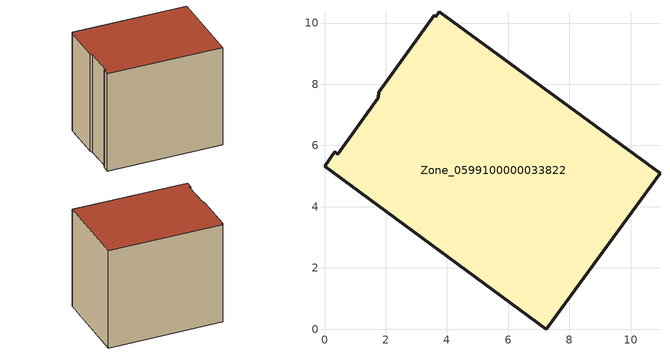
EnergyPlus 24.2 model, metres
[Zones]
Zone_0599100000033822
 floor ground (C_G): 0,5.32 0.34,5.79 0.43,5.72 1.75,7.56 1.76,7.74 3.59,10.25 3.64,10.21 3.75,10.37 10.96,5.1 7.24,0 z0.15
 wall outside (C_F): 7.24,0 10.96,5.1 3.75,10.37 3.64,10.21 3.59,10.25 1.76,7.74 1.75,7.56 0.43,5.72 0.34,5.79 0,5.32 7.24,0 z0.15:8.21
 roof outside (C_R): 1.76,7.74 1.75,7.56 0.43,5.72 0.34,5.79 0,5.32 7.24,0 10.96,5.1 3.75,10.37 3.64,10.21 3.59,10.25 z8.21
[BUILDING]
Pand.0599100000033822: North Axis=0; Terrain=City; Loads Convergence Tolerance Value=0.04; Temperature Convergence Tolerance Value=0.4; Solar Distribution=FullExterior; Maximum Number of Warmup Days=25; Minimum Number of Warmup Days=1
[Site:Location]
Rotterdam.The.Hague.AP_ZH_NLD Design_Conditions: Latitude=51.96; Longitude=4.45; Time Zone=1; Elevation=-4.5
[SITE:GROUNDTEMPERATURE:BUILDINGSURFACE]
18, 18, 18, 18, 18, 18, 18, 18, 18, 18, 18, 18
[MATERIAL] Thermal Absorptance=0.9; Solar Absorptance=0.7; Visible Absorptance=0.7
Name | Roughness | Thickness | Conductivity | Density | Specific Heat
G.TC.1975-1991 | MediumSmooth | 0.15 | 0.288461 | 540 | 1210
F.TC.1975-1991 | Rough | 0.3 | 0.230769 | 1920 | 840
R.TC.1975-1991 | MediumRough | 0.2 | 0.153846 | 1500 | 1000
[CONSTRUCTION]
C_G: G.TC.1975-1991
C_F: F.TC.1975-1991
C_R: R.TC.1975-1991
[ZONE]
Zone_0599100000033822: Type=1; Multiplier=1; Ceiling Height=Autocalculate; Volume=Autocalculate; Floor Area=autocalculate; Part of Total Floor Area=Yes
[ZONEINFILTRATION:DESIGNFLOWRATE]
Infil_Zone_0599100000033822: Zone or ZoneList or Space or SpaceList=Zone_0599100000033822; Schedule=AlwaysOn; Design Flow Rate Calculation Method=Flow/Area; Flow Rate per Floor Area=0.003; Constant Term Coefficient=1; Temperature Term Coefficient=0; Velocity Term Coefficient=0; Velocity Squared Term Coefficient=0
[HVACTEMPLATE:ZONE:IDEALLOADSAIRSYSTEM]
Zone_0599100000033822: Maximum Heating Supply Air Temperature=50; Minimum Cooling Supply Air Temperature=13; Maximum Heating Supply Air Humidity Ratio=0.0156; Minimum Cooling Supply Air Humidity Ratio=0.0077; Heating Limit=NoLimit; Cooling Limit=NoLimit; Dehumidification Control Type=ConstantSensibleHeatRatio; Cooling Sensible Heat Ratio=0.7; Dehumidification Setpoint=60; Humidification Control Type=None; Humidification Setpoint=30; Outdoor Air Method=None; Outdoor Air Flow Rate per Person=0.00944; Outdoor Air Flow Rate per Zone Floor Area=0; Outdoor Air Flow Rate per Zone=0; Demand Controlled Ventilation Type=None; Outdoor Air Economizer Type=NoEconomizer; Heat Recovery Type=None; Sensible Heat Recovery Effectiveness=0.7; Latent Heat Recovery Effectiveness=0.65
[ZONECONTROL:THERMOSTAT]
ThermostatControl_Zone_0599100000033822: Zone or ZoneList=Zone_0599100000033822; Control Type Schedule=DualSetpointControlType; Control 1=Thermostat_Zone_0599100000033822; Temperature Difference Between Cutout And Setpoint=0
[THERMOSTATSETPOINT:DUALSETPOINT]
Thermostat_Zone_0599100000033822: Heating Setpoint Temperature Schedule=HeatingSetpoint_Zone_0599100000033822; Cooling Setpoint Temperature Schedule=CoolingSetpoint_Zone_0599100000033822
[SCHEDULE:COMPACT]
HeatingSetpoint_Zone_0599100000033822: Through: 12/31, For: AllDays, Until: 24:00, 21
CoolingSetpoint_Zone_0599100000033822: Through: 12/31, For: AllDays, Until: 24:00, 24
DualSetpointControlType: Through: 12/31, For: AllDays, Until: 24:00, 4
AlwaysOn: Through: 12/31, For: AllDays, Until: 24:00, 1
